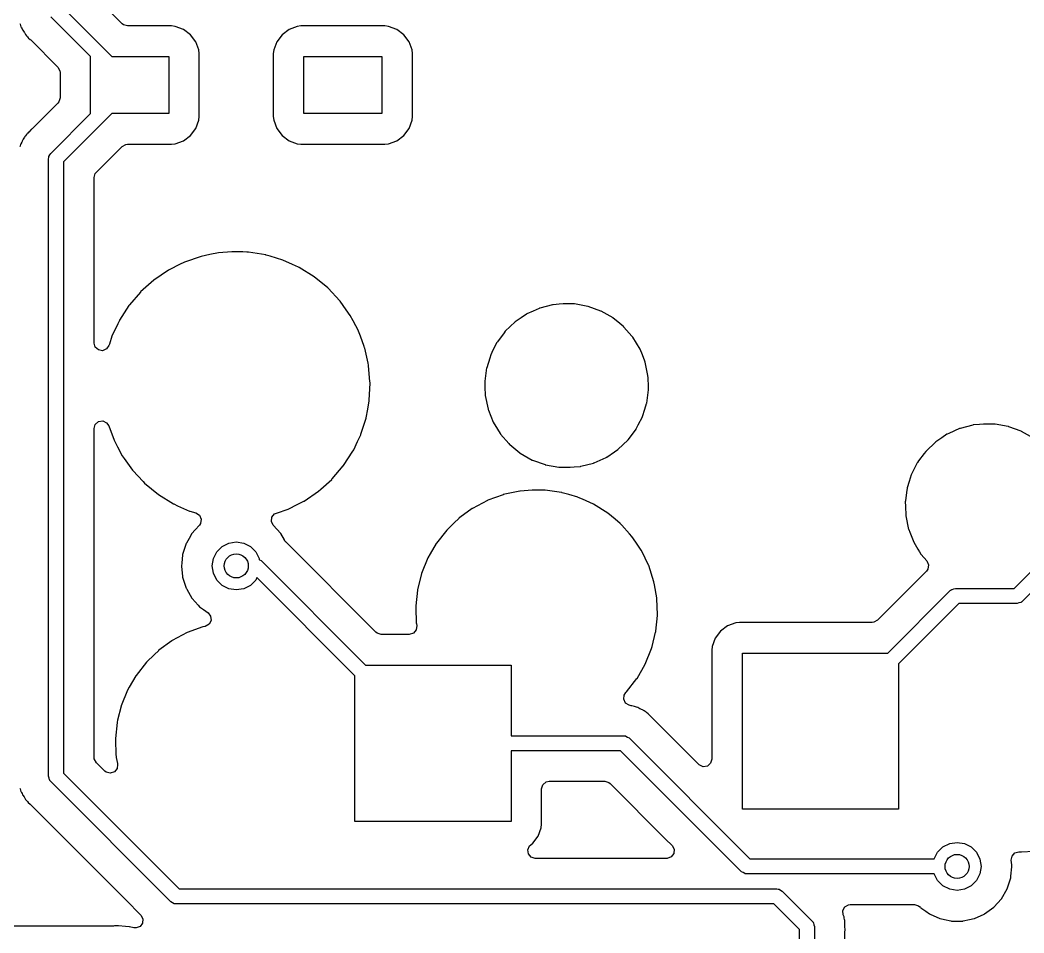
# Model space of a CAD drawing. Extents: x 3.26 to 8.16, y -5.38 to -2.28.
# Drawn here: x 6.45 to 7.108, y -4.493 to -3.895 of the extents above; entities that cross this region are included whole.
import ezdxf

# ---------------------------------------------------------------- set-up
doc = ezdxf.new("R2010")
doc.units = 0
doc.header["$MEASUREMENT"] = 0
doc.layers.add('BLACK', color=7, linetype='CONTINUOUS')

msp = doc.modelspace()

# ---------------------------------------------------------------- linework, layer by layer
at = {"layer": 'BLACK', "linetype": 'CONTINUOUS'}
for p, q in [((6.51651, -3.89741), (6.49957, -3.88047)), ((6.4781, -3.88731), (6.50967, -3.91888)), ((6.49582, -3.91895), (6.4697, -3.89283)), ((6.44947, -3.89722), (6.44962, -3.89767)), ((6.44962, -3.89767), (6.45011, -3.89934)), ((6.45011, -3.89934), (6.45027, -3.89961)), ((6.45027, -3.89961), (6.45051, -3.90002)), ((6.45051, -3.90002), (6.45086, -3.90072)), ((6.45086, -3.90072), (6.45115, -3.90146)), ((6.45115, -3.90146), (6.45133, -3.90172)), ((6.51733, -3.89807), (6.51651, -3.89741)), ((6.52001, -3.89886), (6.51733, -3.89807)), ((6.54889, -3.89886), (6.52001, -3.89886)), ((6.55134, -3.89913), (6.54889, -3.89886)), ((6.55671, -3.90114), (6.55134, -3.89913)), ((6.5613, -3.90458), (6.55671, -3.90114)), ((6.62587, -3.90114), (6.62128, -3.90458)), ((6.63124, -3.89913), (6.62587, -3.90114)), ((6.63369, -3.89886), (6.63124, -3.89913)), ((6.68866, -3.89886), (6.63369, -3.89886)), ((6.69111, -3.89913), (6.68866, -3.89886)), ((6.69648, -3.90114), (6.69111, -3.89913)), ((6.70106, -3.90458), (6.69648, -3.90114)), ((6.45133, -3.90172), (6.45133, -3.90172)), ((6.45133, -3.90172), (6.45217, -3.90287)), ((6.45217, -3.90287), (6.45243, -3.90326)), ((6.45243, -3.90326), (6.45308, -3.90437)), ((6.45308, -3.90437), (6.45332, -3.90476)), ((6.45332, -3.90476), (6.45388, -3.90532)), ((6.45388, -3.90532), (6.45439, -3.90592)), ((6.45439, -3.90592), (6.45485, -3.90656)), ((6.45485, -3.90656), (6.4551, -3.90676)), ((6.4551, -3.90676), (6.4562, -3.90767)), ((6.4562, -3.90767), (6.45654, -3.90799)), ((6.45654, -3.90799), (6.47434, -3.92579)), ((6.56474, -3.90917), (6.5613, -3.90458)), ((6.62128, -3.90458), (6.61784, -3.90917)), ((6.7045, -3.90917), (6.70106, -3.90458)), ((6.56675, -3.91454), (6.56474, -3.90917)), ((6.56702, -3.91698), (6.56675, -3.91454)), ((6.61583, -3.91454), (6.61556, -3.91698)), ((6.61784, -3.90917), (6.61583, -3.91454)), ((6.70652, -3.91454), (6.7045, -3.90917)), ((6.70678, -3.91698), (6.70652, -3.91454)), ((6.49582, -3.95621), (6.49582, -3.91895)), ((6.50967, -3.91888), (6.547, -3.91888)), ((6.547, -3.91888), (6.547, -3.95628)), ((6.56702, -3.95818), (6.56702, -3.91698)), ((6.61556, -3.91698), (6.61556, -3.95818)), ((6.63558, -3.95628), (6.63558, -3.91888)), ((6.63558, -3.91888), (6.68676, -3.91888)), ((6.68676, -3.91888), (6.68676, -3.95628)), ((6.70678, -3.95818), (6.70678, -3.91698)), ((6.47434, -3.92579), (6.47568, -3.92824)), ((6.47568, -3.92824), (6.4758, -3.9293)), ((6.4758, -3.9293), (6.4758, -3.94586)), ((6.4758, -3.94586), (6.47501, -3.94855)), ((6.47434, -3.94937), (6.46595, -3.95776)), ((6.47501, -3.94855), (6.47434, -3.94937)), ((6.46595, -3.95776), (6.45774, -3.96598)), ((6.4697, -3.98233), (6.49582, -3.95621)), ((6.50967, -3.95628), (6.4781, -3.98785)), ((6.547, -3.95628), (6.50967, -3.95628)), ((6.56474, -3.96599), (6.56675, -3.96062)), ((6.56675, -3.96062), (6.56702, -3.95818)), ((6.61556, -3.95818), (6.61583, -3.96062)), ((6.61583, -3.96062), (6.61784, -3.96599)), ((6.68676, -3.95628), (6.63558, -3.95628)), ((6.7045, -3.96599), (6.70652, -3.96062)), ((6.70652, -3.96062), (6.70678, -3.95818)), ((6.45694, -3.96667), (6.45532, -3.96839)), ((6.45716, -3.96644), (6.45694, -3.96667)), ((6.45741, -3.96628), (6.45716, -3.96644)), ((6.45774, -3.96598), (6.45741, -3.96628)), ((6.5613, -3.97058), (6.56474, -3.96599)), ((6.61784, -3.96599), (6.62128, -3.97058)), ((6.70106, -3.97058), (6.7045, -3.96599)), ((6.45154, -3.97301), (6.451, -3.97426)), ((6.45203, -3.97238), (6.45154, -3.97301)), ((6.45246, -3.97173), (6.45203, -3.97238)), ((6.45269, -3.97131), (6.45246, -3.97173)), ((6.45284, -3.97103), (6.45269, -3.97131)), ((6.45403, -3.96976), (6.45284, -3.97103)), ((6.45434, -3.96941), (6.45403, -3.96976)), ((6.45443, -3.96928), (6.45434, -3.9694)), ((6.45434, -3.9694), (6.45434, -3.96941)), ((6.45521, -3.96851), (6.45443, -3.96928)), ((6.45532, -3.96839), (6.45521, -3.96851)), ((6.55134, -3.97603), (6.55671, -3.97402)), ((6.55671, -3.97402), (6.5613, -3.97058)), ((6.62128, -3.97058), (6.62587, -3.97402)), ((6.62587, -3.97402), (6.63124, -3.97603)), ((6.69111, -3.97603), (6.69648, -3.97402)), ((6.69648, -3.97402), (6.70106, -3.97058)), ((6.44961, -3.97733), (6.44936, -3.97806)), ((6.44981, -3.97655), (6.44961, -3.97733)), ((6.45007, -3.97607), (6.44981, -3.97655)), ((6.45065, -3.97503), (6.45007, -3.97607)), ((6.45085, -3.97461), (6.45065, -3.97503)), ((6.451, -3.97426), (6.45085, -3.97461)), ((6.49957, -3.99469), (6.51651, -3.97775)), ((6.51651, -3.97775), (6.51896, -3.97641)), ((6.51896, -3.97641), (6.52001, -3.9763)), ((6.52001, -3.9763), (6.54889, -3.9763)), ((6.54889, -3.9763), (6.55134, -3.97603)), ((6.63124, -3.97603), (6.63369, -3.9763)), ((6.63369, -3.9763), (6.68866, -3.9763)), ((6.68866, -3.9763), (6.69111, -3.97603)), ((6.46826, -3.98581), (6.46838, -3.98494)), ((6.46826, -4.39034), (6.46826, -3.98581)), ((6.46837, -3.98476), (6.46843, -3.98466)), ((6.46838, -3.98494), (6.46837, -3.98476)), ((6.46843, -3.98466), (6.46846, -3.98441)), ((6.46846, -3.98441), (6.46912, -3.98339)), ((6.46912, -3.98339), (6.4697, -3.98233)), ((6.4781, -3.98785), (6.4781, -4.3883)), ((6.49812, -3.99819), (6.49891, -3.99551)), ((6.49812, -4.10663), (6.49812, -3.99819)), ((6.49891, -3.99551), (6.49957, -3.99469)), ((6.56829, -4.04978), (6.5573, -4.05357)), ((6.57391, -4.04865), (6.56829, -4.04978)), ((6.57953, -4.04752), (6.57391, -4.04865)), ((6.57969, -4.04749), (6.57953, -4.04752)), ((6.57953, -4.04752), (6.57953, -4.04752)), ((6.58834, -4.04691), (6.57969, -4.04749)), ((6.5956, -4.04691), (6.58834, -4.04691)), ((6.59566, -4.04691), (6.5956, -4.04691)), ((6.59818, -4.04703), (6.59566, -4.04691)), ((6.59566, -4.04691), (6.59566, -4.04691)), ((6.59924, -4.04708), (6.59818, -4.04703)), ((6.59938, -4.0471), (6.59924, -4.04708)), ((6.61056, -4.04887), (6.59938, -4.0471)), ((6.59938, -4.0471), (6.59938, -4.0471)), ((6.61072, -4.0489), (6.61056, -4.04887)), ((6.61056, -4.04887), (6.61056, -4.04887)), ((6.61088, -4.04894), (6.61072, -4.0489)), ((6.6136, -4.04975), (6.61088, -4.04894)), ((6.61088, -4.04894), (6.61088, -4.04894)), ((6.62187, -4.05222), (6.6136, -4.04975)), ((6.62816, -4.05504), (6.62187, -4.05222)), ((6.5469, -4.05877), (6.53729, -4.06531)), ((6.54779, -4.05833), (6.5469, -4.05877)), ((6.55413, -4.05516), (6.54779, -4.05833)), ((6.5573, -4.05357), (6.55413, -4.05516)), ((6.63207, -4.0568), (6.62816, -4.05504)), ((6.63247, -4.05698), (6.63207, -4.0568)), ((6.64235, -4.06311), (6.63247, -4.05698)), ((6.53729, -4.06531), (6.52862, -4.07306)), ((6.65134, -4.07049), (6.64235, -4.06311)), ((6.65145, -4.07061), (6.65134, -4.07049)), ((6.65915, -4.07887), (6.65145, -4.07061)), ((6.52851, -4.07318), (6.52135, -4.08154)), ((6.52862, -4.07306), (6.52851, -4.07318)), ((6.52851, -4.07318), (6.52851, -4.07318)), ((6.65926, -4.07899), (6.65915, -4.07887)), ((6.65915, -4.07887), (6.65915, -4.07887)), ((6.65936, -4.07913), (6.65926, -4.07899)), ((6.6634, -4.08481), (6.65936, -4.07913)), ((6.65936, -4.07913), (6.65936, -4.07913)), ((6.52096, -4.08203), (6.51481, -4.0915)), ((6.52105, -4.08189), (6.52096, -4.08203)), ((6.52096, -4.08203), (6.52096, -4.08203)), ((6.52135, -4.08154), (6.52105, -4.08189)), ((6.666, -4.08847), (6.6634, -4.08481)), ((6.78592, -4.0856), (6.7817, -4.0875)), ((6.78979, -4.08385), (6.78592, -4.0856)), ((6.78998, -4.08377), (6.78979, -4.08385)), ((6.78979, -4.08385), (6.78979, -4.08385)), ((6.79019, -4.08371), (6.78998, -4.08377)), ((6.79857, -4.08154), (6.79019, -4.08371)), ((6.79019, -4.08371), (6.79019, -4.08371)), ((6.79878, -4.08149), (6.79857, -4.08154)), ((6.79857, -4.08154), (6.79857, -4.08154)), ((6.79898, -4.08147), (6.79878, -4.08149)), ((6.80291, -4.08113), (6.79898, -4.08147)), ((6.79898, -4.08147), (6.79898, -4.08147)), ((6.80554, -4.08091), (6.80291, -4.08113)), ((6.81193, -4.08091), (6.80554, -4.08091)), ((6.81199, -4.08091), (6.81193, -4.08091)), ((6.81218, -4.08092), (6.81199, -4.08091)), ((6.81199, -4.08091), (6.81199, -4.08091)), ((6.81288, -4.08096), (6.81218, -4.08092)), ((6.81304, -4.08099), (6.81288, -4.08096)), ((6.82161, -4.08253), (6.81304, -4.08099)), ((6.81304, -4.08099), (6.81304, -4.08099)), ((6.82182, -4.08257), (6.82161, -4.08253)), ((6.82161, -4.08253), (6.82161, -4.08253)), ((6.82202, -4.08264), (6.82182, -4.08257)), ((6.83016, -4.0856), (6.82202, -4.08264)), ((6.82202, -4.08264), (6.82202, -4.08264)), ((6.83036, -4.08567), (6.83016, -4.0856)), ((6.83016, -4.0856), (6.83016, -4.0856)), ((6.83825, -4.09016), (6.83036, -4.08567)), ((6.51465, -4.09179), (6.5136, -4.09401)), ((6.51472, -4.09164), (6.51465, -4.09179)), ((6.51465, -4.09179), (6.51465, -4.09179)), ((6.51481, -4.0915), (6.51472, -4.09164)), ((6.66785, -4.09197), (6.666, -4.08847)), ((6.67129, -4.0985), (6.66785, -4.09197)), ((6.77799, -4.09), (6.77417, -4.09257)), ((6.78153, -4.08761), (6.77799, -4.09)), ((6.7817, -4.0875), (6.78153, -4.08761)), ((6.78153, -4.08761), (6.78153, -4.08761)), ((6.83841, -4.0903), (6.83825, -4.09016)), ((6.8414, -4.09275), (6.83841, -4.0903)), ((6.83841, -4.0903), (6.83841, -4.0903)), ((6.5136, -4.09401), (6.50973, -4.10214)), ((6.67142, -4.09875), (6.67129, -4.0985)), ((6.67267, -4.10214), (6.67142, -4.09875)), ((6.7676, -4.09884), (6.76678, -4.09993)), ((6.77417, -4.09257), (6.7676, -4.09884)), ((6.84527, -4.09592), (6.8414, -4.09275)), ((6.84541, -4.09608), (6.84527, -4.09592)), ((6.85054, -4.10199), (6.84541, -4.09608)), ((6.84541, -4.09608), (6.84541, -4.09608)), ((6.50973, -4.10214), (6.50811, -4.10721)), ((6.67513, -4.10883), (6.67267, -4.10214)), ((6.76678, -4.09993), (6.7625, -4.1057)), ((6.85122, -4.10278), (6.85054, -4.10199)), ((6.85594, -4.11055), (6.85122, -4.10278)), ((6.49884, -4.10921), (6.49812, -4.10663)), ((6.50091, -4.11109), (6.49884, -4.10921)), ((6.50366, -4.11156), (6.50091, -4.11109)), ((6.50624, -4.11046), (6.50366, -4.11156)), ((6.50781, -4.10815), (6.50624, -4.11046)), ((6.50811, -4.10721), (6.50781, -4.10815)), ((6.67544, -4.10967), (6.67513, -4.10883)), ((6.67547, -4.10983), (6.67544, -4.10967)), ((6.67767, -4.11964), (6.67547, -4.10983)), ((6.67547, -4.10983), (6.67547, -4.10983)), ((6.75954, -4.1113), (6.75806, -4.11422)), ((6.76208, -4.10631), (6.75954, -4.1113)), ((6.76217, -4.10613), (6.76208, -4.10631)), ((6.7625, -4.1057), (6.76217, -4.10613)), ((6.85744, -4.11436), (6.85594, -4.11055)), ((6.75738, -4.11639), (6.75543, -4.1227)), ((6.75806, -4.11422), (6.75738, -4.11639)), ((6.85904, -4.1184), (6.85744, -4.11436)), ((6.85927, -4.119), (6.85904, -4.1184)), ((6.67797, -4.12101), (6.67767, -4.11964)), ((6.67799, -4.12118), (6.67797, -4.12101)), ((6.67893, -4.1319), (6.67799, -4.12118)), ((6.75537, -4.1229), (6.75492, -4.12626)), ((6.75543, -4.1227), (6.75537, -4.1229)), ((6.75543, -4.1227), (6.75543, -4.1227)), ((6.86114, -4.12788), (6.85927, -4.119)), ((6.67896, -4.13231), (6.67893, -4.1319)), ((6.75423, -4.13149), (6.75417, -4.1319)), ((6.75417, -4.1319), (6.75418, -4.13211)), ((6.75492, -4.12626), (6.75423, -4.13149)), ((6.86119, -4.12929), (6.86114, -4.12788)), ((6.86141, -4.13506), (6.86119, -4.12929)), ((6.67847, -4.14398), (6.67898, -4.13276)), ((6.67899, -4.13259), (6.67896, -4.13231)), ((6.67898, -4.13276), (6.67899, -4.13259)), ((6.67898, -4.13276), (6.67898, -4.13276)), ((6.75418, -4.13211), (6.75429, -4.13514)), ((6.75418, -4.13211), (6.75418, -4.13211)), ((6.75429, -4.13514), (6.75451, -4.14098)), ((6.86099, -4.14063), (6.86145, -4.13717)), ((6.86148, -4.13696), (6.86141, -4.13506)), ((6.86145, -4.13717), (6.86148, -4.13696)), ((6.86145, -4.13717), (6.86145, -4.13717)), ((6.67745, -4.1498), (6.67843, -4.14437)), ((6.67843, -4.14437), (6.67846, -4.14421)), ((6.67843, -4.14437), (6.67843, -4.14437)), ((6.67846, -4.14421), (6.67847, -4.14398)), ((6.75451, -4.14098), (6.75638, -4.14987)), ((6.86029, -4.14597), (6.86099, -4.14063)), ((6.6764, -4.15565), (6.67745, -4.1498)), ((6.75638, -4.14987), (6.75645, -4.15006)), ((6.75645, -4.15006), (6.75645, -4.15006)), ((6.75645, -4.15006), (6.75667, -4.1506)), ((6.75667, -4.1506), (6.75971, -4.15831)), ((6.85759, -4.15464), (6.85909, -4.1498)), ((6.85909, -4.1498), (6.86022, -4.14617)), ((6.86022, -4.14617), (6.86029, -4.14597)), ((6.86022, -4.14617), (6.86022, -4.14617)), ((6.49891, -4.15984), (6.50102, -4.15801)), ((6.50102, -4.15801), (6.50379, -4.15761)), ((6.50379, -4.15761), (6.50633, -4.15878)), ((6.67299, -4.16626), (6.67635, -4.15581)), ((6.67635, -4.15581), (6.6764, -4.15565)), ((6.67635, -4.15581), (6.67635, -4.15581)), ((6.85475, -4.16023), (6.8575, -4.15483)), ((6.8575, -4.15483), (6.85759, -4.15464)), ((6.8575, -4.15483), (6.8575, -4.15483)), ((6.49812, -4.16252), (6.49891, -4.15984)), ((6.49812, -4.37795), (6.49812, -4.16252)), ((6.50633, -4.15878), (6.50774, -4.16081)), ((6.50774, -4.16081), (6.51116, -4.17011)), ((6.75971, -4.15831), (6.7625, -4.1629)), ((6.7625, -4.1629), (6.76425, -4.16579)), ((6.85028, -4.16703), (6.85335, -4.1629)), ((6.85335, -4.1629), (6.85348, -4.16274)), ((6.85335, -4.1629), (6.85335, -4.1629)), ((6.85348, -4.16274), (6.85475, -4.16023)), ((7.06538, -4.16259), (7.05839, -4.16574)), ((7.06557, -4.16251), (7.06538, -4.16259)), ((7.06538, -4.16259), (7.06538, -4.16259)), ((7.06578, -4.16245), (7.06557, -4.16251)), ((7.07416, -4.16028), (7.06578, -4.16245)), ((7.06578, -4.16245), (7.06578, -4.16245)), ((7.07437, -4.16023), (7.07416, -4.16028)), ((7.07416, -4.16028), (7.07416, -4.16028)), ((7.07457, -4.16021), (7.07437, -4.16023)), ((7.0785, -4.15987), (7.07457, -4.16021)), ((7.07457, -4.16021), (7.07457, -4.16021)), ((7.08114, -4.15965), (7.0785, -4.15987)), ((7.08752, -4.15965), (7.08114, -4.15965)), ((7.08758, -4.15965), (7.08752, -4.15965)), ((7.08777, -4.15966), (7.08758, -4.15965)), ((7.08758, -4.15965), (7.08758, -4.15965)), ((7.08847, -4.1597), (7.08777, -4.15966)), ((7.08863, -4.15973), (7.08847, -4.1597)), ((7.0972, -4.16127), (7.08863, -4.15973)), ((7.08863, -4.15973), (7.08863, -4.15973)), ((7.09741, -4.16131), (7.0972, -4.16127)), ((7.0972, -4.16127), (7.0972, -4.16127)), ((7.09761, -4.16138), (7.09741, -4.16131)), ((7.10575, -4.16434), (7.09761, -4.16138)), ((7.09761, -4.16138), (7.09761, -4.16138)), ((7.10595, -4.16441), (7.10575, -4.16434)), ((7.10575, -4.16434), (7.10575, -4.16434)), ((7.11384, -4.1689), (7.10595, -4.16441)), ((6.51116, -4.17011), (6.51123, -4.17025)), ((6.51123, -4.17025), (6.51123, -4.17025)), ((6.51123, -4.17025), (6.51353, -4.1746)), ((6.66825, -4.17641), (6.67075, -4.17113)), ((6.67075, -4.17113), (6.67285, -4.16672)), ((6.67285, -4.16672), (6.67299, -4.16626)), ((6.76425, -4.16579), (6.76443, -4.16608)), ((6.76443, -4.16608), (6.76456, -4.16624)), ((6.76456, -4.16624), (6.76988, -4.17236)), ((6.84148, -4.17629), (6.84805, -4.17002)), ((6.84805, -4.17002), (6.85028, -4.16703)), ((7.04976, -4.17131), (7.04319, -4.17758)), ((7.05363, -4.1687), (7.04976, -4.17131)), ((7.05712, -4.16636), (7.05363, -4.1687)), ((7.05729, -4.16624), (7.05712, -4.16636)), ((7.05712, -4.16636), (7.05712, -4.16636)), ((7.05839, -4.16574), (7.05729, -4.16624)), ((6.51353, -4.1746), (6.51658, -4.18039)), ((6.66162, -4.18684), (6.66777, -4.17736)), ((6.66777, -4.17736), (6.66786, -4.17722)), ((6.66777, -4.17736), (6.66777, -4.17736)), ((6.66786, -4.17722), (6.66825, -4.17641)), ((6.76988, -4.17236), (6.77038, -4.17294)), ((6.77038, -4.17294), (6.77054, -4.17307)), ((6.77054, -4.17307), (6.77724, -4.17856)), ((6.83412, -4.18125), (6.83924, -4.1778)), ((6.83924, -4.1778), (6.84148, -4.17629)), ((7.04319, -4.17758), (7.04215, -4.17897)), ((6.51658, -4.18039), (6.51785, -4.18218)), ((6.51785, -4.18218), (6.52322, -4.18974)), ((6.77724, -4.17856), (6.77724, -4.17856)), ((6.77724, -4.17856), (6.7774, -4.1787)), ((6.7774, -4.1787), (6.7853, -4.18319)), ((6.7853, -4.18319), (6.78549, -4.18326)), ((6.78549, -4.18326), (6.78549, -4.18326)), ((6.78549, -4.18326), (6.79364, -4.18622)), ((6.82586, -4.18501), (6.83376, -4.18145)), ((6.83376, -4.18145), (6.83395, -4.18136)), ((6.83395, -4.18136), (6.83412, -4.18125)), ((6.83412, -4.18125), (6.83412, -4.18125)), ((7.03855, -4.18381), (7.03777, -4.18487)), ((7.04215, -4.17897), (7.03855, -4.18381)), ((6.52322, -4.18974), (6.52322, -4.18974)), ((6.52322, -4.18974), (6.52332, -4.18987)), ((6.52332, -4.18987), (6.52343, -4.18999)), ((6.52343, -4.18999), (6.52343, -4.18999)), ((6.52343, -4.18999), (6.53017, -4.19722)), ((6.65411, -4.19562), (6.66142, -4.1871)), ((6.66142, -4.1871), (6.66153, -4.18697)), ((6.66142, -4.1871), (6.66142, -4.1871)), ((6.66153, -4.18697), (6.66162, -4.18684)), ((6.66162, -4.18684), (6.66162, -4.18684)), ((6.79364, -4.18622), (6.79364, -4.18622)), ((6.79364, -4.18622), (6.79383, -4.18629)), ((6.79383, -4.18629), (6.79404, -4.18633)), ((6.79404, -4.18633), (6.79404, -4.18633)), ((6.79404, -4.18633), (6.80261, -4.18788)), ((6.80261, -4.18788), (6.80261, -4.18788)), ((6.80261, -4.18788), (6.80277, -4.18791)), ((6.80277, -4.18791), (6.80347, -4.18794)), ((6.80347, -4.18794), (6.80366, -4.18795)), ((6.80366, -4.18795), (6.80366, -4.18795)), ((6.80366, -4.18795), (6.80372, -4.18795)), ((6.80372, -4.18795), (6.81011, -4.18795)), ((6.81011, -4.18795), (6.81274, -4.18773)), ((6.81274, -4.18773), (6.81667, -4.18739)), ((6.81667, -4.18739), (6.81688, -4.18738)), ((6.81667, -4.18739), (6.81667, -4.18739)), ((6.81688, -4.18738), (6.81708, -4.18732)), ((6.81708, -4.18732), (6.82546, -4.18515)), ((6.81708, -4.18732), (6.81708, -4.18732)), ((6.82546, -4.18515), (6.82567, -4.18509)), ((6.82546, -4.18515), (6.82546, -4.18515)), ((6.82567, -4.18509), (6.82586, -4.18501)), ((6.82586, -4.18501), (6.82586, -4.18501)), ((7.03526, -4.18979), (7.03365, -4.19296)), ((7.03767, -4.18505), (7.03526, -4.18979)), ((7.03777, -4.18487), (7.03767, -4.18505)), ((6.53017, -4.19722), (6.53124, -4.19837)), ((6.64661, -4.20238), (6.65384, -4.19591)), ((6.65384, -4.19591), (6.65396, -4.1958)), ((6.65396, -4.1958), (6.65411, -4.19562)), ((7.03231, -4.19727), (7.03102, -4.20144)), ((7.03365, -4.19296), (7.03231, -4.19727)), ((6.53124, -4.19837), (6.54023, -4.20575)), ((6.63568, -4.21009), (6.64529, -4.20355)), ((6.64529, -4.20355), (6.64661, -4.20238)), ((6.77711, -4.20357), (6.76629, -4.20587)), ((6.77728, -4.20356), (6.77711, -4.20357)), ((6.78529, -4.203), (6.77728, -4.20356)), ((6.77728, -4.20356), (6.77728, -4.20356)), ((6.78538, -4.20299), (6.78529, -4.203)), ((6.78529, -4.203), (6.78529, -4.203)), ((6.79367, -4.20299), (6.78538, -4.20299)), ((6.7999, -4.20387), (6.79367, -4.20299)), ((6.80445, -4.20451), (6.7999, -4.20387)), ((7.03096, -4.20164), (7.03057, -4.20453)), ((7.03102, -4.20144), (7.03096, -4.20164)), ((7.03102, -4.20144), (7.03102, -4.20144)), ((6.54023, -4.20575), (6.55011, -4.21188)), ((6.6317, -4.21208), (6.63553, -4.21016)), ((6.63553, -4.21016), (6.63568, -4.21009)), ((6.63553, -4.21016), (6.63553, -4.21016)), ((6.7559, -4.20965), (6.74613, -4.21485)), ((6.75606, -4.20959), (6.7559, -4.20965)), ((6.76613, -4.20593), (6.75606, -4.20959)), ((6.75606, -4.20959), (6.75606, -4.20959)), ((6.76629, -4.20587), (6.76613, -4.20593)), ((6.76613, -4.20593), (6.76613, -4.20593)), ((6.80462, -4.20453), (6.80445, -4.20451)), ((6.80445, -4.20451), (6.80445, -4.20451)), ((6.80479, -4.20458), (6.80462, -4.20453)), ((6.80929, -4.20587), (6.80479, -4.20458)), ((6.80479, -4.20458), (6.80479, -4.20458)), ((6.81525, -4.20758), (6.80929, -4.20587)), ((6.81541, -4.20765), (6.81525, -4.20758)), ((6.81827, -4.20893), (6.81541, -4.20765)), ((6.81541, -4.20765), (6.81541, -4.20765)), ((6.82535, -4.21208), (6.81827, -4.20893)), ((7.02984, -4.21003), (7.02976, -4.21064)), ((7.02976, -4.21064), (7.02977, -4.21085)), ((7.02977, -4.21085), (7.02977, -4.21085)), ((7.02977, -4.21085), (7.02986, -4.21317)), ((7.03057, -4.20453), (7.02984, -4.21003)), ((6.55011, -4.21188), (6.55026, -4.21195)), ((6.55026, -4.21195), (6.55026, -4.21195)), ((6.55026, -4.21195), (6.55281, -4.21309)), ((6.55281, -4.21309), (6.56071, -4.21665)), ((6.56071, -4.21665), (6.56087, -4.21669)), ((6.56087, -4.21669), (6.56087, -4.21669)), ((6.56087, -4.21669), (6.56484, -4.21787)), ((6.61756, -4.21795), (6.62528, -4.21529)), ((6.62528, -4.21529), (6.6317, -4.21208)), ((6.74599, -4.21495), (6.73781, -4.22089)), ((6.74613, -4.21485), (6.74599, -4.21495)), ((6.74599, -4.21495), (6.74599, -4.21495)), ((6.83473, -4.21794), (6.82535, -4.21208)), ((7.02986, -4.21317), (7.0301, -4.21972)), ((6.56484, -4.21787), (6.56718, -4.2194)), ((6.56718, -4.2194), (6.56833, -4.22194)), ((6.56833, -4.22194), (6.56792, -4.22471)), ((6.61428, -4.22344), (6.61462, -4.22067)), ((6.61549, -4.22596), (6.61428, -4.22344)), ((6.61462, -4.22067), (6.61641, -4.21852)), ((6.61641, -4.21852), (6.61756, -4.21795)), ((6.73706, -4.22147), (6.73405, -4.22438)), ((6.73719, -4.22135), (6.73706, -4.22147)), ((6.73706, -4.22147), (6.73706, -4.22147)), ((6.73781, -4.22089), (6.73719, -4.22135)), ((6.83957, -4.22199), (6.83473, -4.21794)), ((6.8428, -4.22471), (6.83957, -4.22199)), ((7.0301, -4.21972), (7.03197, -4.22861)), ((6.56436, -4.22899), (6.56219, -4.2314)), ((6.56711, -4.22595), (6.56436, -4.22899)), ((6.56792, -4.22471), (6.56711, -4.22595)), ((6.62039, -4.2314), (6.61549, -4.22596)), ((6.72923, -4.22903), (6.72242, -4.23774)), ((6.73405, -4.22438), (6.72923, -4.22903)), ((6.8432, -4.22505), (6.8428, -4.22471)), ((6.84401, -4.22595), (6.8432, -4.22505)), ((6.84913, -4.23163), (6.84401, -4.22595)), ((7.03197, -4.22861), (7.03205, -4.2288)), ((7.03205, -4.2288), (7.03205, -4.2288)), ((7.03205, -4.2288), (7.03267, -4.23038)), ((7.03267, -4.23038), (7.0353, -4.23705)), ((6.56038, -4.23455), (6.55861, -4.23761)), ((6.56219, -4.2314), (6.56038, -4.23455)), ((6.58642, -4.23757), (6.59129, -4.23679)), ((6.59129, -4.23679), (6.59616, -4.23757)), ((6.62279, -4.23557), (6.62039, -4.2314)), ((6.62298, -4.23589), (6.62279, -4.23557)), ((6.62333, -4.2364), (6.62298, -4.23589)), ((6.62346, -4.23652), (6.62333, -4.2364)), ((6.62362, -4.23677), (6.62346, -4.23652)), ((6.62392, -4.2371), (6.62362, -4.23677)), ((6.68285, -4.29603), (6.62392, -4.2371)), ((6.8506, -4.23327), (6.84913, -4.23163)), ((6.85308, -4.23693), (6.8506, -4.23327)), ((6.85669, -4.24229), (6.85308, -4.23693)), ((7.0353, -4.23705), (7.03804, -4.24157)), ((6.55844, -4.23791), (6.55611, -4.24507)), ((6.55861, -4.23761), (6.55844, -4.23791)), ((6.57631, -4.24768), (6.57855, -4.24329)), ((6.57855, -4.24329), (6.58203, -4.2398)), ((6.58203, -4.2398), (6.58642, -4.23757)), ((6.59616, -4.23757), (6.60055, -4.2398)), ((6.60055, -4.2398), (6.60403, -4.24329)), ((6.60403, -4.24329), (6.60627, -4.24768)), ((6.72234, -4.23789), (6.71848, -4.24458)), ((6.72242, -4.23774), (6.72234, -4.23789)), ((6.72234, -4.23789), (6.72234, -4.23789)), ((6.85679, -4.24243), (6.85669, -4.24229)), ((6.85669, -4.24229), (6.85669, -4.24229)), ((6.85923, -4.24744), (6.85679, -4.24243)), ((7.03804, -4.24157), (7.03914, -4.24337)), ((7.03914, -4.24337), (7.04002, -4.24482)), ((7.10106, -4.26731), (7.12856, -4.23981)), ((6.55608, -4.24532), (6.55551, -4.25081)), ((6.55611, -4.24507), (6.55608, -4.24532)), ((6.55608, -4.24532), (6.55608, -4.24532)), ((6.57554, -4.25254), (6.57631, -4.24768)), ((6.60627, -4.24768), (6.60638, -4.2484)), ((6.60638, -4.2484), (6.6065, -4.24848)), ((6.6065, -4.24848), (6.60757, -4.24906)), ((6.60757, -4.24906), (6.67601, -4.3175)), ((6.71689, -4.24732), (6.71275, -4.25757)), ((6.71848, -4.24458), (6.71689, -4.24732)), ((6.86144, -4.25197), (6.85923, -4.24744)), ((7.04002, -4.24482), (7.04015, -4.24498)), ((7.04015, -4.24498), (7.04389, -4.24929)), ((7.04389, -4.24929), (7.04506, -4.25183)), ((7.13552, -4.24677), (7.10658, -4.27571)), ((6.55551, -4.25081), (6.55533, -4.25254)), ((6.55533, -4.25254), (6.55535, -4.2528)), ((6.55535, -4.2528), (6.55606, -4.25953)), ((6.57631, -4.25741), (6.57554, -4.25254)), ((6.86164, -4.25237), (6.86144, -4.25197)), ((6.86505, -4.26289), (6.86164, -4.25237)), ((7.04365, -4.25605), (7.01155, -4.28816)), ((7.04466, -4.2546), (7.04365, -4.25605)), ((7.04506, -4.25183), (7.04466, -4.2546)), ((6.55606, -4.25953), (6.55611, -4.26002)), ((6.55611, -4.26002), (6.55844, -4.26717)), ((6.57855, -4.2618), (6.57631, -4.25741)), ((6.58203, -4.26528), (6.57855, -4.2618)), ((6.60403, -4.2618), (6.60055, -4.26528)), ((6.60483, -4.26024), (6.60403, -4.2618)), ((6.66905, -4.32446), (6.60483, -4.26024)), ((6.71271, -4.25774), (6.71013, -4.26809)), ((6.71275, -4.25757), (6.71271, -4.25774)), ((6.71271, -4.25774), (6.71271, -4.25774)), ((6.86543, -4.26501), (6.86505, -4.26289)), ((6.55844, -4.26717), (6.55857, -4.2674)), ((6.55857, -4.2674), (6.55857, -4.2674)), ((6.55857, -4.2674), (6.55882, -4.26784)), ((6.55882, -4.26784), (6.56219, -4.27368)), ((6.58642, -4.26752), (6.58203, -4.26528)), ((6.59129, -4.26829), (6.58642, -4.26752)), ((6.59616, -4.26752), (6.59129, -4.26829)), ((6.60055, -4.26528), (6.59616, -4.26752)), ((6.71006, -4.26848), (6.70897, -4.2788)), ((6.71008, -4.2683), (6.71006, -4.26848)), ((6.71006, -4.26848), (6.71006, -4.26848)), ((6.71013, -4.26809), (6.71008, -4.2683)), ((6.86692, -4.27346), (6.86543, -4.26501)), ((7.01839, -4.30963), (7.05927, -4.26875)), ((7.05927, -4.26875), (7.05997, -4.26822)), ((7.05997, -4.26822), (7.06009, -4.26809)), ((7.06009, -4.26809), (7.06019, -4.26806)), ((7.06019, -4.26806), (7.0604, -4.2679)), ((7.0604, -4.2679), (7.06158, -4.26765)), ((7.06158, -4.26765), (7.06274, -4.26731)), ((7.06274, -4.26731), (7.10106, -4.26731)), ((6.56219, -4.27368), (6.56237, -4.27388)), ((6.56237, -4.27388), (6.56237, -4.27388)), ((6.56237, -4.27388), (6.56637, -4.27832)), ((6.86697, -4.27378), (6.86692, -4.27346)), ((6.86698, -4.27396), (6.86697, -4.27378)), ((6.86735, -4.28458), (6.86698, -4.27396)), ((6.86698, -4.27396), (6.86698, -4.27396)), ((7.10545, -4.27655), (7.10426, -4.27681)), ((7.10565, -4.2764), (7.10545, -4.27655)), ((7.10576, -4.27637), (7.10565, -4.2764)), ((7.10588, -4.27623), (7.10576, -4.27637)), ((7.10658, -4.27571), (7.10588, -4.27623)), ((6.56637, -4.27832), (6.56723, -4.27927)), ((6.56723, -4.27927), (6.56975, -4.2811)), ((6.56975, -4.2811), (6.57279, -4.28331)), ((6.70897, -4.2788), (6.70892, -4.2793)), ((6.70892, -4.2793), (6.70893, -4.27947)), ((6.70893, -4.27947), (6.70893, -4.27948)), ((6.70893, -4.27948), (6.7093, -4.29018)), ((7.06478, -4.27715), (7.02535, -4.31659)), ((7.1031, -4.27715), (7.06478, -4.27715)), ((7.10426, -4.27681), (7.1031, -4.27715)), ((6.57279, -4.28331), (6.57449, -4.28552)), ((6.57473, -4.28831), (6.57343, -4.29078)), ((6.57449, -4.28552), (6.57473, -4.28831)), ((6.86626, -4.29533), (6.86734, -4.28501)), ((6.86734, -4.28501), (6.86736, -4.28484)), ((6.86734, -4.28501), (6.86734, -4.28501)), ((6.86736, -4.28484), (6.86735, -4.28458)), ((6.92109, -4.28961), (6.91864, -4.28987)), ((7.00804, -4.28961), (6.92109, -4.28961)), ((7.00909, -4.28949), (7.00804, -4.28961)), ((7.01155, -4.28816), (7.00909, -4.28949)), ((6.55905, -4.29627), (6.54928, -4.30146)), ((6.55921, -4.29621), (6.55905, -4.29627)), ((6.56928, -4.29254), (6.55921, -4.29621)), ((6.55921, -4.29621), (6.55921, -4.29621)), ((6.56944, -4.29249), (6.56928, -4.29254)), ((6.56928, -4.29254), (6.56928, -4.29254)), ((6.56961, -4.29245), (6.56944, -4.29249)), ((6.57062, -4.29223), (6.56961, -4.29245)), ((6.56961, -4.29245), (6.56961, -4.29245)), ((6.5709, -4.29218), (6.57062, -4.29223)), ((6.57343, -4.29078), (6.5709, -4.29218)), ((6.68367, -4.29669), (6.68285, -4.29603)), ((6.70923, -4.29444), (6.70746, -4.29661)), ((6.70954, -4.29166), (6.70923, -4.29444)), ((6.7093, -4.29018), (6.70931, -4.29035)), ((6.70931, -4.29035), (6.70934, -4.29052)), ((6.70934, -4.29052), (6.70934, -4.29053)), ((6.70934, -4.29053), (6.70954, -4.29166)), ((6.86385, -4.30528), (6.86616, -4.296)), ((6.86616, -4.296), (6.8662, -4.29583)), ((6.86616, -4.296), (6.86616, -4.296)), ((6.8662, -4.29583), (6.86626, -4.29533)), ((6.90868, -4.29533), (6.90524, -4.29991)), ((6.91327, -4.29189), (6.90868, -4.29533)), ((6.91864, -4.28987), (6.91327, -4.29189)), ((6.54914, -4.30156), (6.5406, -4.30777)), ((6.54928, -4.30146), (6.54914, -4.30156)), ((6.54914, -4.30156), (6.54914, -4.30156)), ((6.68635, -4.29748), (6.68367, -4.29669)), ((6.70465, -4.29748), (6.68635, -4.29748)), ((6.70746, -4.29661), (6.70465, -4.29748)), ((6.90524, -4.29991), (6.90323, -4.30528)), ((6.54021, -4.30808), (6.5376, -4.31061)), ((6.54034, -4.30796), (6.54021, -4.30808)), ((6.54021, -4.30808), (6.54021, -4.30808)), ((6.5406, -4.30777), (6.54034, -4.30796)), ((6.85939, -4.31682), (6.86353, -4.30656)), ((6.86353, -4.30656), (6.86385, -4.30528)), ((6.90323, -4.30528), (6.90296, -4.30773)), ((6.90296, -4.30773), (6.90296, -4.37917)), ((6.53238, -4.31564), (6.52557, -4.32436)), ((6.5376, -4.31061), (6.53238, -4.31564)), ((6.92298, -4.41199), (6.92298, -4.30963)), ((6.92298, -4.30963), (7.01839, -4.30963)), ((6.67601, -4.3175), (6.77141, -4.3175)), ((6.77141, -4.3175), (6.77141, -4.36376)), ((6.85394, -4.32624), (6.8593, -4.31697)), ((6.8593, -4.31697), (6.85939, -4.31682)), ((7.02535, -4.31659), (7.02535, -4.41199)), ((6.52549, -4.32451), (6.52112, -4.33208)), ((6.52557, -4.32436), (6.52549, -4.32451)), ((6.52549, -4.32451), (6.52549, -4.32451)), ((6.66905, -4.41986), (6.66905, -4.32446)), ((6.84705, -4.33511), (6.85386, -4.32639)), ((6.85386, -4.32639), (6.85394, -4.32624)), ((6.85394, -4.32624), (6.85394, -4.32624)), ((6.52004, -4.33393), (6.5159, -4.34419)), ((6.52112, -4.33208), (6.52004, -4.33393)), ((6.84552, -4.33716), (6.84665, -4.33549)), ((6.84665, -4.33549), (6.84692, -4.33523)), ((6.84692, -4.33523), (6.84705, -4.33511)), ((6.84692, -4.33523), (6.84692, -4.33523)), ((6.84521, -4.33994), (6.84552, -4.33716)), ((6.84646, -4.34244), (6.84521, -4.33994)), ((6.84886, -4.34387), (6.84646, -4.34244)), ((6.51586, -4.34436), (6.51354, -4.35365)), ((6.5159, -4.34419), (6.51586, -4.34436)), ((6.51586, -4.34436), (6.51586, -4.34436)), ((6.85006, -4.34417), (6.84886, -4.34387)), ((6.85052, -4.34427), (6.85006, -4.34417)), ((6.85224, -4.34454), (6.85052, -4.34427)), ((6.85297, -4.34486), (6.85224, -4.34454)), ((6.85371, -4.34511), (6.85297, -4.34486)), ((6.85448, -4.34531), (6.85371, -4.34511)), ((6.85589, -4.34609), (6.85448, -4.34531)), ((6.85601, -4.34615), (6.85589, -4.34609)), ((6.85643, -4.34635), (6.85601, -4.34615)), ((6.85802, -4.34704), (6.85643, -4.34635)), ((6.85827, -4.34724), (6.85802, -4.34704)), ((6.85865, -4.34753), (6.85827, -4.34724)), ((6.85827, -4.34724), (6.85827, -4.34724)), ((6.8593, -4.34796), (6.85865, -4.34753)), ((6.85973, -4.34819), (6.8593, -4.34796)), ((6.86, -4.34834), (6.85973, -4.34819)), ((6.85973, -4.34819), (6.85973, -4.34819)), ((6.86023, -4.34856), (6.86, -4.34834)), ((6.86127, -4.34954), (6.86023, -4.34856)), ((6.51321, -4.35509), (6.5121, -4.3656)), ((6.51323, -4.35492), (6.51321, -4.35509)), ((6.51321, -4.35509), (6.51321, -4.35509)), ((6.51354, -4.35365), (6.51323, -4.35492)), ((6.86163, -4.34984), (6.86127, -4.34954)), ((6.86175, -4.34994), (6.86163, -4.34984)), ((6.86163, -4.34984), (6.86163, -4.34984)), ((6.86163, -4.34984), (6.86163, -4.34984)), ((6.86253, -4.35071), (6.86175, -4.34994)), ((6.86264, -4.35082), (6.86253, -4.35071)), ((6.8646, -4.35266), (6.86264, -4.35082)), ((6.86476, -4.35291), (6.8646, -4.35266)), ((6.86505, -4.35324), (6.86476, -4.35291)), ((6.89449, -4.38268), (6.86505, -4.35324)), ((6.5121, -4.3656), (6.51207, -4.36592)), ((6.51207, -4.36592), (6.51208, -4.36609)), ((6.51208, -4.36609), (6.51208, -4.36609)), ((6.51208, -4.36609), (6.51244, -4.37647)), ((6.77141, -4.36376), (6.84523, -4.36376)), ((6.84523, -4.36376), (6.84609, -4.36389)), ((6.84609, -4.36389), (6.84627, -4.36387)), ((6.84627, -4.36387), (6.84637, -4.36393)), ((6.84637, -4.36393), (6.84662, -4.36396)), ((6.84662, -4.36396), (6.84764, -4.36462)), ((6.84764, -4.36462), (6.84871, -4.3652)), ((6.84871, -4.3652), (6.92797, -4.44447)), ((6.84319, -4.3736), (6.77141, -4.3736)), ((6.77141, -4.3736), (6.77141, -4.41986)), ((6.92246, -4.45287), (6.84319, -4.3736)), ((6.49823, -4.37901), (6.49812, -4.37795)), ((6.49957, -4.38146), (6.49823, -4.37901)), ((6.50505, -4.38694), (6.49957, -4.38146)), ((6.51244, -4.37647), (6.51246, -4.37697)), ((6.51246, -4.37697), (6.51249, -4.37714)), ((6.51249, -4.37714), (6.51249, -4.37714)), ((6.51249, -4.37714), (6.51266, -4.37814)), ((6.51266, -4.37814), (6.51335, -4.38204)), ((6.90218, -4.38185), (6.90006, -4.38368)), ((6.90296, -4.37917), (6.90218, -4.38185)), ((6.4781, -4.3883), (6.55396, -4.46416)), ((6.50601, -4.38768), (6.50505, -4.38694)), ((6.50872, -4.38839), (6.50601, -4.38768)), ((6.51137, -4.38751), (6.50872, -4.38839)), ((6.51313, -4.38534), (6.51137, -4.38751)), ((6.51344, -4.38257), (6.51313, -4.38534)), ((6.51335, -4.38204), (6.51344, -4.38257)), ((6.89475, -4.38292), (6.89449, -4.38268)), ((6.8973, -4.38408), (6.89475, -4.38292)), ((6.90006, -4.38368), (6.8973, -4.38408)), ((6.4686, -4.3915), (6.46826, -4.39034)), ((6.46886, -4.39269), (6.4686, -4.3915)), ((6.46901, -4.39289), (6.46886, -4.39269)), ((6.46904, -4.393), (6.46901, -4.39289)), ((6.46918, -4.39312), (6.46904, -4.393)), ((6.4697, -4.39382), (6.46918, -4.39312)), ((6.54844, -4.47256), (6.4697, -4.39382)), ((6.79222, -4.3959), (6.79433, -4.39407)), ((6.79433, -4.39407), (6.79639, -4.39362)), ((6.79639, -4.39362), (6.83284, -4.39362)), ((6.83284, -4.39362), (6.83552, -4.39441)), ((6.83552, -4.39441), (6.83635, -4.39508)), ((6.83635, -4.39508), (6.87272, -4.43145)), ((6.44947, -4.39821), (6.44962, -4.39865)), ((6.44962, -4.39865), (6.45011, -4.40032)), ((6.45011, -4.40032), (6.45027, -4.40059)), ((6.45027, -4.40059), (6.45027, -4.40059)), ((6.45027, -4.40059), (6.45051, -4.40101)), ((6.45051, -4.40101), (6.45086, -4.40171)), ((6.45086, -4.40171), (6.45115, -4.40245)), ((6.79143, -4.39858), (6.79222, -4.3959)), ((6.79143, -4.42176), (6.79143, -4.39858)), ((6.45115, -4.40245), (6.45133, -4.4027)), ((6.45133, -4.4027), (6.45133, -4.4027)), ((6.45133, -4.4027), (6.45217, -4.40386)), ((6.45217, -4.40386), (6.45243, -4.40425)), ((6.45243, -4.40425), (6.45316, -4.40548)), ((6.45316, -4.40548), (6.45316, -4.40548)), ((6.45316, -4.40548), (6.45332, -4.40575)), ((6.45332, -4.40575), (6.45388, -4.40631)), ((6.45388, -4.40631), (6.45439, -4.4069)), ((6.45439, -4.4069), (6.45485, -4.40755)), ((6.45485, -4.40755), (6.4562, -4.40866)), ((6.4562, -4.40866), (6.45654, -4.40897)), ((6.45654, -4.40897), (6.51884, -4.47127)), ((7.02535, -4.41199), (6.92298, -4.41199)), ((6.77141, -4.41986), (6.66905, -4.41986)), ((6.78915, -4.42958), (6.79116, -4.42421)), ((6.79116, -4.42421), (6.79143, -4.42176)), ((6.78432, -4.43521), (6.78571, -4.43417)), ((6.78571, -4.43417), (6.78915, -4.42958)), ((6.87272, -4.43145), (6.87694, -4.43567)), ((7.05448, -4.43665), (7.05887, -4.43442)), ((7.05887, -4.43442), (7.06373, -4.43364)), ((7.06373, -4.43364), (7.0686, -4.43442)), ((7.0686, -4.43442), (7.07299, -4.43665)), ((6.78238, -4.43847), (6.78355, -4.43593)), ((6.78278, -4.44124), (6.78238, -4.43847)), ((6.78355, -4.43593), (6.78432, -4.43521)), ((6.87808, -4.44091), (6.87641, -4.44315)), ((6.87694, -4.43567), (6.87828, -4.43812)), ((6.87828, -4.43812), (6.87808, -4.44091)), ((7.04878, -4.44447), (7.05099, -4.44014)), ((7.05099, -4.44014), (7.05448, -4.43665)), ((7.07299, -4.43665), (7.07647, -4.44014)), ((7.07647, -4.44014), (7.07871, -4.44453)), ((7.09978, -4.44261), (7.10169, -4.44057)), ((7.10169, -4.44057), (7.10421, -4.43988)), ((7.10421, -4.43988), (7.10586, -4.43988)), ((7.10586, -4.43988), (7.10595, -4.43988)), ((7.10595, -4.43988), (7.11396, -4.43932)), ((7.10595, -4.43988), (7.10595, -4.43988)), ((6.78461, -4.44335), (6.78278, -4.44124)), ((6.7873, -4.44414), (6.78461, -4.44335)), ((6.87343, -4.44414), (6.7873, -4.44414)), ((6.87379, -4.44412), (6.87343, -4.44414)), ((6.87641, -4.44315), (6.87379, -4.44412)), ((6.92797, -4.44447), (7.04878, -4.44447)), ((7.07871, -4.44453), (7.07948, -4.44939)), ((7.09927, -4.44536), (7.09978, -4.44261)), ((7.09958, -4.44829), (7.09927, -4.44536)), ((6.92352, -4.45345), (6.92246, -4.45287)), ((6.92454, -4.45411), (6.92352, -4.45345)), ((6.92479, -4.45415), (6.92454, -4.45411)), ((6.92489, -4.4542), (6.92479, -4.45415)), ((6.92507, -4.45419), (6.92489, -4.4542)), ((6.92594, -4.45431), (6.92507, -4.45419)), ((7.04878, -4.45431), (6.92594, -4.45431)), ((7.05099, -4.45865), (7.04878, -4.45431)), ((7.07871, -4.45426), (7.07647, -4.45865)), ((7.07948, -4.44939), (7.07871, -4.45426)), ((7.09903, -4.45571), (7.09967, -4.44965)), ((7.0997, -4.44939), (7.09958, -4.44829)), ((7.09967, -4.44965), (7.0997, -4.44939)), ((7.05448, -4.46213), (7.05099, -4.45865)), ((7.07647, -4.45865), (7.07299, -4.46213)), ((7.09659, -4.46402), (7.09891, -4.45687)), ((7.09891, -4.45687), (7.09903, -4.45571)), ((6.55396, -4.46416), (6.94562, -4.46416)), ((6.94562, -4.46416), (6.94649, -4.46428)), ((6.94649, -4.46428), (6.94667, -4.46427)), ((6.94667, -4.46427), (6.94677, -4.46432)), ((6.94677, -4.46432), (6.94702, -4.46436)), ((6.94702, -4.46436), (6.94804, -4.46502)), ((6.94804, -4.46502), (6.9491, -4.4656)), ((6.9491, -4.4656), (6.96879, -4.48528)), ((7.05887, -4.46437), (7.05448, -4.46213)), ((7.06373, -4.46514), (7.05887, -4.46437)), ((7.0686, -4.46437), (7.06373, -4.46514)), ((7.07299, -4.46213), (7.0686, -4.46437)), ((7.09283, -4.47053), (7.09659, -4.46402)), ((6.51884, -4.47127), (6.52879, -4.48122)), ((6.5495, -4.47314), (6.54844, -4.47256)), ((6.55052, -4.4738), (6.5495, -4.47314)), ((6.55077, -4.47383), (6.55052, -4.4738)), ((6.55087, -4.47389), (6.55077, -4.47383)), ((6.55105, -4.47387), (6.55087, -4.47389)), ((6.55192, -4.474), (6.55105, -4.47387)), ((6.94358, -4.474), (6.55192, -4.474)), ((6.96039, -4.4908), (6.94358, -4.474)), ((7.08797, -4.47593), (7.09265, -4.47073)), ((7.09265, -4.47073), (7.09283, -4.47053)), ((7.09265, -4.47073), (7.09265, -4.47073)), ((6.98885, -4.47834), (6.99014, -4.47586)), ((6.98911, -4.48112), (6.98885, -4.47834)), ((6.99014, -4.47586), (6.99257, -4.47447)), ((6.99257, -4.47447), (6.99372, -4.47433)), ((6.99372, -4.47433), (7.03585, -4.47433)), ((7.03585, -4.47433), (7.03853, -4.47512)), ((7.03853, -4.47512), (7.03929, -4.47576)), ((7.03929, -4.47576), (7.0393, -4.47575)), ((7.0393, -4.47575), (7.03949, -4.47593)), ((7.03949, -4.47593), (7.03967, -4.47612)), ((7.03967, -4.47612), (7.04007, -4.47642)), ((7.04007, -4.47642), (7.0433, -4.47876)), ((7.0433, -4.47876), (7.04575, -4.48054)), ((7.04575, -4.48054), (7.04599, -4.48064)), ((7.04599, -4.48064), (7.04599, -4.48065)), ((7.04599, -4.48065), (7.05238, -4.48349)), ((7.07508, -4.48349), (7.08148, -4.48065)), ((7.08148, -4.48064), (7.08171, -4.48054)), ((7.08148, -4.48065), (7.08148, -4.48064)), ((7.08171, -4.48054), (7.0878, -4.47612)), ((7.0878, -4.47612), (7.08797, -4.47593)), ((6.52993, -4.48647), (6.52826, -4.4887)), ((6.52879, -4.48122), (6.53013, -4.48368)), ((6.53013, -4.48368), (6.52993, -4.48647)), ((6.96879, -4.48528), (6.96931, -4.48599)), ((6.96931, -4.48599), (6.96945, -4.4861)), ((6.96945, -4.4861), (6.96948, -4.48621)), ((6.96948, -4.48621), (6.96963, -4.48641)), ((6.96963, -4.48641), (6.96989, -4.4876)), ((6.98966, -4.48251), (6.98911, -4.48112)), ((6.98969, -4.48282), (6.98966, -4.48251)), ((6.98976, -4.4833), (6.98969, -4.48282)), ((6.98969, -4.48282), (6.98969, -4.48282)), ((6.98991, -4.48406), (6.98976, -4.4833)), ((6.99014, -4.48483), (6.98991, -4.48406)), ((6.99019, -4.48651), (6.99014, -4.48483)), ((6.99019, -4.48657), (6.99019, -4.48651)), ((6.99023, -4.48704), (6.99019, -4.48657)), ((6.99025, -4.48719), (6.99023, -4.48704)), ((6.99025, -4.48829), (6.99025, -4.48719)), ((7.05238, -4.48349), (7.05262, -4.4836)), ((7.05262, -4.4836), (7.05553, -4.48422)), ((7.05553, -4.48422), (7.05972, -4.48511)), ((7.05972, -4.48511), (7.05972, -4.48511)), ((7.05972, -4.48511), (7.05997, -4.48516)), ((7.05997, -4.48516), (7.06749, -4.48516)), ((7.06749, -4.48516), (7.06774, -4.48511)), ((7.06774, -4.48511), (7.06775, -4.48511)), ((7.06775, -4.48511), (7.07193, -4.48422)), ((7.07193, -4.48422), (7.07485, -4.4836)), ((7.07485, -4.4836), (7.07508, -4.48349)), ((6.51076, -4.48843), (6.2389, -4.48843)), ((6.51146, -4.48838), (6.51076, -4.48843)), ((6.51255, -4.48822), (6.51146, -4.48838)), ((6.51274, -4.48822), (6.51255, -4.48822)), ((6.51279, -4.48822), (6.51274, -4.48822)), ((6.51274, -4.48822), (6.51274, -4.48822)), ((6.51304, -4.48823), (6.51279, -4.48822)), ((6.51367, -4.48833), (6.51304, -4.48823)), ((6.51414, -4.48839), (6.51367, -4.48833)), ((6.51871, -4.48872), (6.51414, -4.48839)), ((6.52102, -4.48888), (6.51871, -4.48872)), ((6.5212, -4.48892), (6.52102, -4.48888)), ((6.52423, -4.48958), (6.5212, -4.48892)), ((6.5212, -4.48892), (6.5212, -4.48892)), ((6.52564, -4.48968), (6.52423, -4.48958)), ((6.52826, -4.4887), (6.52564, -4.48968)), ((6.96039, -4.54578), (6.96039, -4.4908)), ((6.96989, -4.4876), (6.97023, -4.48876)), ((6.97023, -4.48876), (6.97023, -4.54782)), ((6.99025, -4.48845), (6.99025, -4.48829)), ((6.99033, -4.49113), (6.99025, -4.48845)), ((6.99025, -4.49186), (6.99027, -4.49142)), ((6.99025, -4.54641), (6.99025, -4.49186)), ((6.99027, -4.49142), (6.99033, -4.49113))]:
    msp.add_line(p, q, dxfattribs=at)
at = {"layer": 'BLACK'}
for centre in [(6.59129, -4.25254), (7.06373, -4.44939)]:
    msp.add_circle(centre, 0.00787, dxfattribs=at)

doc.saveas('drawing.dxf')
